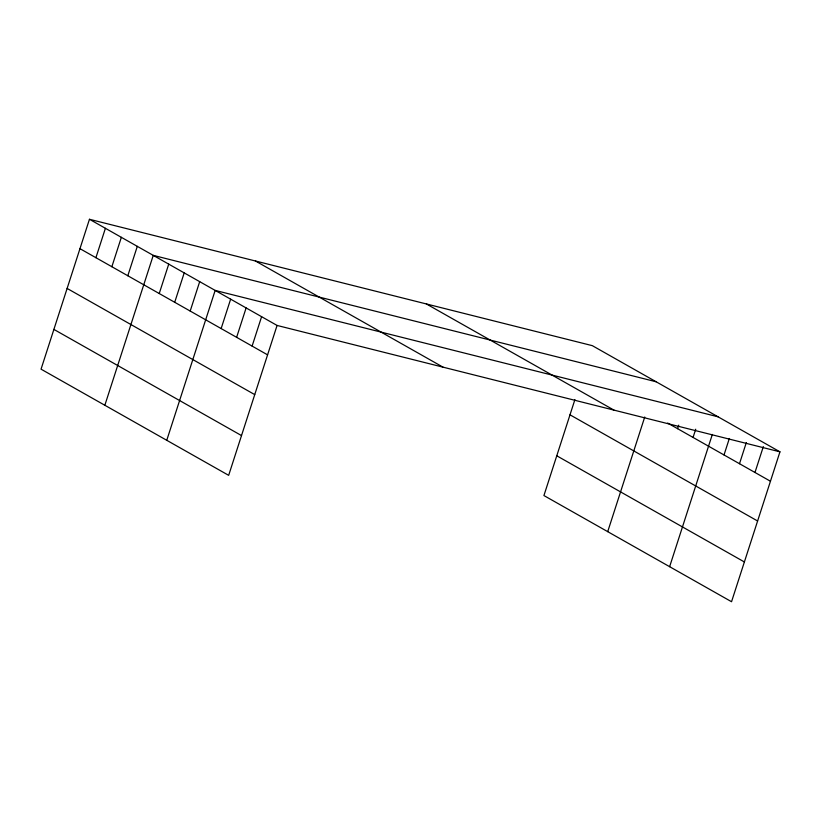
<?xml version="1.0" encoding="UTF-8"?>
<svg xmlns="http://www.w3.org/2000/svg" width="821" height="821" viewBox="0 0 821 821"><rect width="100%" height="100%" fill="white"/><g stroke="black" fill="none" stroke-linecap="round" stroke-linejoin="round"><path stroke-width="1.23" d="M89.458 219.279L41.05 369.163L228.669 475.338L277.077 325.444L89.458 219.279L592.331 345.662L779.95 451.837L731.542 601.721L543.923 495.556L574.905 399.622M95.913 257.702L105.406 228.3M111.861 266.722L121.354 237.32M127.809 275.753L137.302 246.351M104.842 405.266L153.25 255.372L656.123 381.765M159.233 293.528L168.736 264.136M174.709 302.292L184.212 272.89M190.195 311.046L199.688 281.654M166.755 440.302L215.164 290.408L718.036 416.801M221.147 328.574L230.639 299.172M236.622 337.328L246.126 307.926M252.109 346.093L261.601 316.69M607.714 531.649L644.742 417.006M677.582 428.675L678.721 425.155M693.057 437.439L695.726 429.209M669.628 566.685L712.341 434.442M724.019 454.957L729.335 438.496M739.495 463.721L746.33 442.55M754.971 472.475L763.335 446.603M277.077 325.444L779.95 451.837M667.637 423.051L770.457 481.239M426.386 303.955L614.005 410.131M570 414.821L757.609 520.996M255.413 260.986L443.022 367.151M556.761 455.788L744.38 561.964M79.965 248.671L267.584 354.846M67.127 288.438L254.736 394.614M53.888 329.406L241.507 435.571"/></g></svg>
